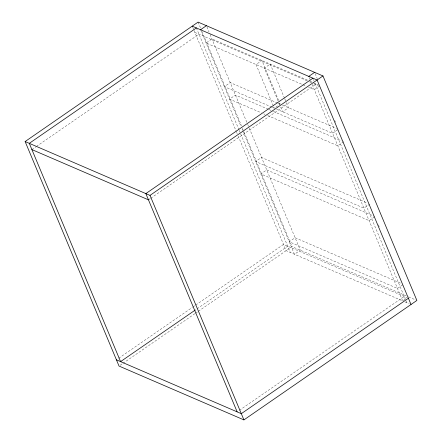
<?xml version="1.0" encoding="UTF-8"?>
<svg xmlns="http://www.w3.org/2000/svg" width="442" height="442" viewBox="0 0 442 442"><rect width="100%" height="100%" fill="white"/><g stroke="black" fill="none" stroke-linecap="round" stroke-linejoin="round"><path stroke-width="0.33" stroke-dasharray="2.21 1.66" d="M31.896 149.578L35.857 146.843M36.426 146.451L198.988 34.178M272.405 107.367L274.3 108.185L280.162 104.135L279.637 102.87M148.451 199.834L150.153 198.657M150.716 198.27L315.544 84.433M319.649 85.975L314.317 89.654L308.627 87.201M337.909 129.628L332.577 133.307L276.681 109.207M343.661 141.733L337.798 145.783L267.543 115.495M118.694 358.258L192.331 307.405M192.894 307.013L195.16 305.45M195.729 305.057L283.521 244.42L407.215 297.753M197.06 308.809L287.687 246.216M120.169 365.274L122.434 363.711M123.003 363.318L194.939 313.638M195.502 313.245L197.767 311.682M198.336 311.29L291.996 246.608L406.651 296.041M369.75 204.099L363.888 208.143L255.653 161.485L261.515 157.435L367.214 203.005M374.435 216.939L369.103 220.619L260.868 173.955L266.736 169.905L374.33 216.298M402.8 284.758L397.474 288.438L289.239 241.774L295.101 237.724L400.806 283.294M239.415 410.303L404.242 296.471M403.22 300.543L405.889 298.704M307.538 80.151L211.95 38.94L206.088 42.99L302.306 84.477M310.063 81.245L312.593 82.334M313.229 82.604L318.284 84.787M194.828 32.388L306.952 80.726M309.483 81.82L311.383 82.637L310.599 80.764M313.765 83.665L318.522 85.715M302.936 84.748L306.096 86.113M277.637 103.041L230.21 82.599L224.348 86.649L271.775 107.091M278.267 103.317L280.162 104.135M282.543 105.157L336.544 128.44M268.344 109.262L235.431 95.069L229.564 99.118L261.211 112.765M268.974 109.533L272.769 111.169M273.405 111.445L341.13 140.639M263.741 113.854L265.012 114.401M408.552 296.864L415.69 299.936M405.065 301.936L409.231 303.731M315.168 73.615L317.279 78.665M334.738 120.401L335.533 122.301M378.413 224.807L379.208 226.713M313.461 79.444L313.98 80.693M315.024 83.184L406.85 302.704M309.295 77.648L310.339 80.146M312.118 84.394L402.69 300.908L286.129 250.658L238.244 136.175M284.521 98.235L270.228 64.068L264.366 68.118L278.659 102.284M284.786 98.864L286.107 102.03M286.372 102.66L288.488 107.721L282.626 111.771L280.51 106.71M278.576 100.34L261.902 60.482L256.04 64.526L273.51 106.284M278.924 102.914L279.449 104.179M273.775 106.92L274.3 108.185M206.933 26.951L209.044 32.001M210.105 34.526L247.41 123.705M247.675 124.346L249.006 127.523M249.271 128.163L300.322 250.2L294.455 254.249L242.873 130.937M198.082 22.1L200.74 28.459M202.071 31.642L241.448 125.771M242.509 128.313L243.045 129.583M244.106 132.13L291.996 246.608M200.806 30.36L241.012 126.484M242.078 129.031L242.608 130.302M196.381 27.945L238.94 129.694M239.21 130.329L290.295 252.454M192.74 27.398L193.784 29.89M194.044 30.515L236.376 131.716M236.641 132.357L237.177 133.628"/><path stroke-width="0.66" d="M25.122 141.55L198.082 22.1L322.964 75.941L416.878 300.449L243.918 419.9L119.036 366.059L25.122 141.55L150.004 195.392L243.918 419.9M196.381 27.945L29.282 143.346L120.589 361.617L195.358 309.98M200.541 29.741L206.408 25.691M308.776 76.4L314.638 72.35M312.936 78.195L145.843 193.596L237.15 411.867M150.004 195.392L322.964 75.941M408.408 298.262L241.31 413.662L116.428 359.821M192.215 26.15L317.102 79.991L411.016 304.499M31.896 149.578L148.451 199.834"/></g></svg>
